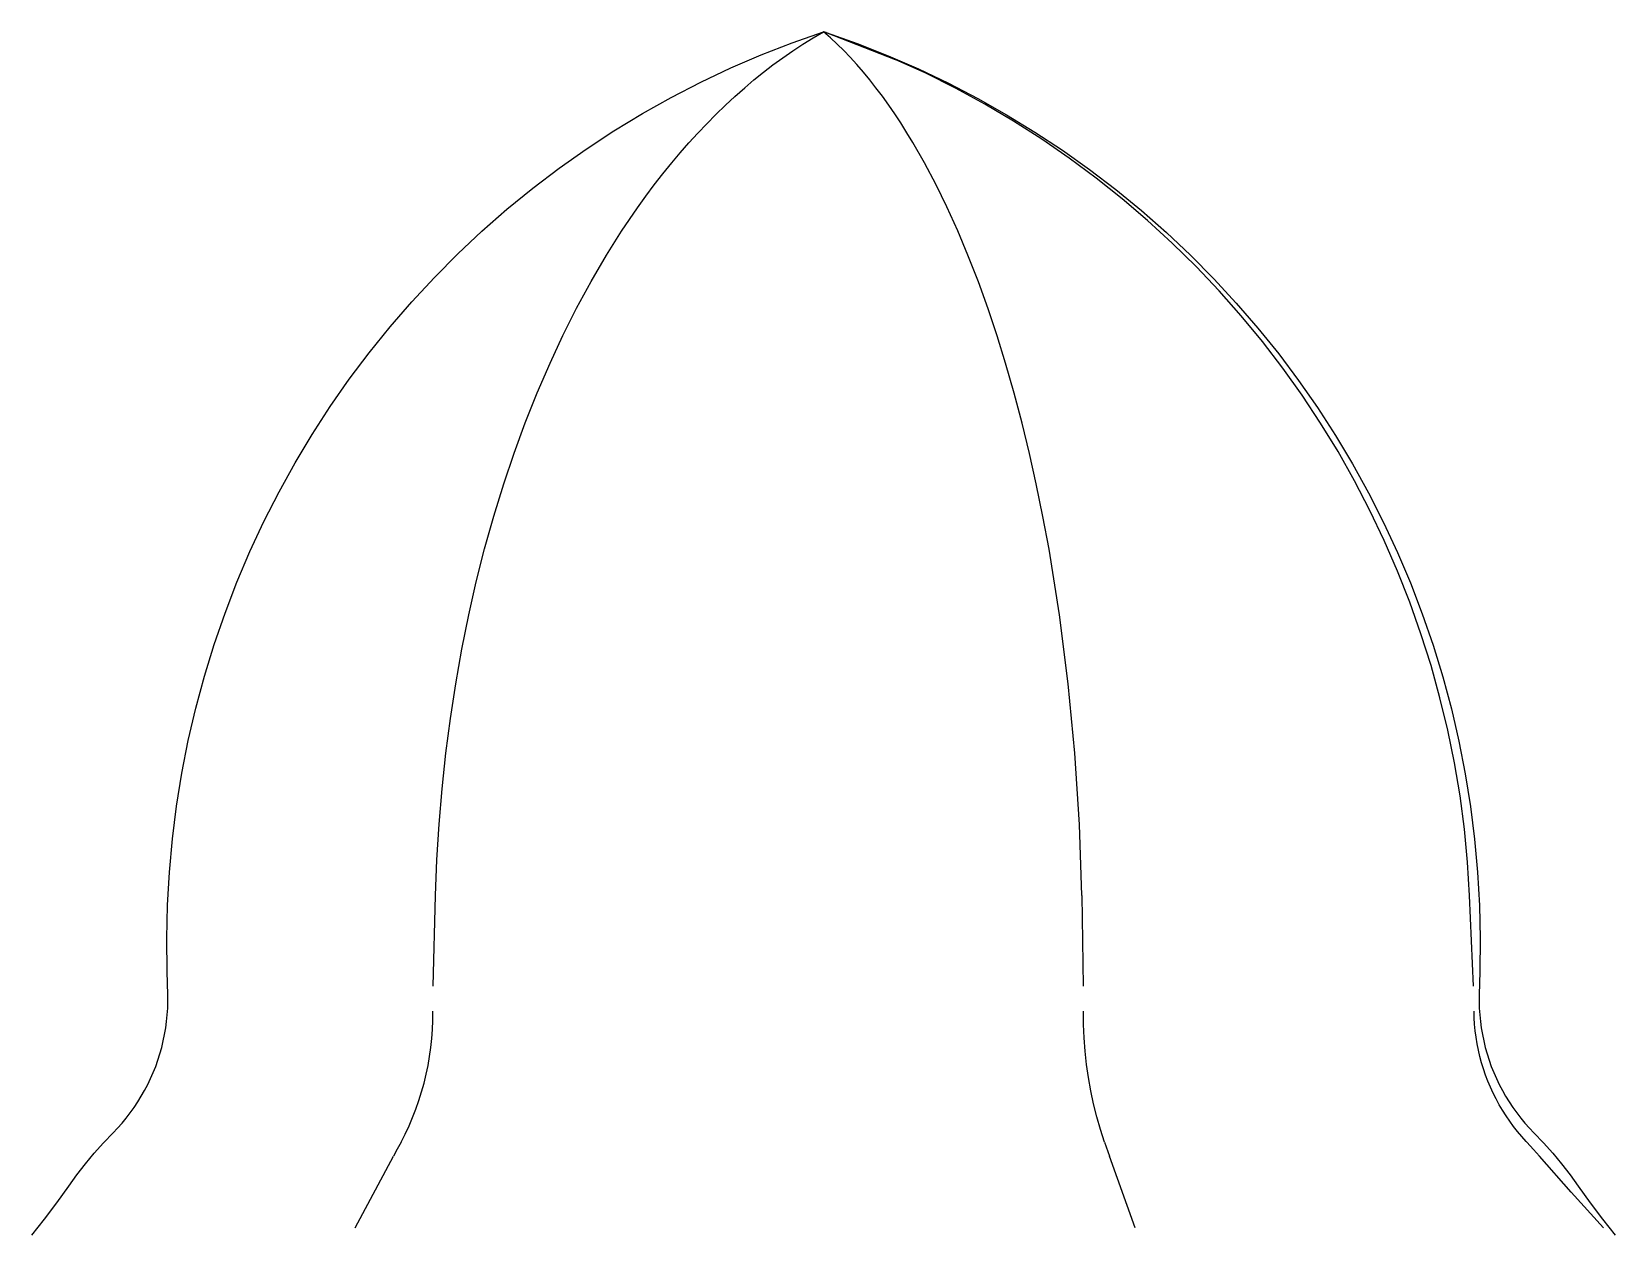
# Model space of a CAD drawing. Header units: millimetres. Extents: x -1519 to 3497, y -297 to 3208.
# Drawn here: x -418.8 to -336.3, y 2741.2 to 2803.9 of the extents above; entities that cross this region are included whole.
import ezdxf

# ---------------------------------------------------------------- set-up
doc = ezdxf.new("R2010")
doc.units = ezdxf.units.MM
doc.header["$MEASUREMENT"] = 0
doc.layers.add('Utwórz2D linie widoczne', color=7, linetype='Continuous', true_color=0x000000)

msp = doc.modelspace()

# ---------------------------------------------------------------- linework, layer by layer
at = {"layer": 'Utwórz2D linie widoczne'}
for p, q in [((-379.196, 2803.285), (-377.565, 2803.858)), ((-378.109, 2803.54), (-377.565, 2803.858)), ((-377.565, 2803.858), (-377.176, 2803.728)), ((-377.429, 2803.812), (-377.565, 2803.858)), ((-377.204, 2803.541), (-377.565, 2803.858)), ((-377.429, 2803.812), (-373.826, 2802.414)), ((-377.428, 2803.813), (-375.803, 2803.236)), ((-380.806, 2802.655), (-379.196, 2803.285)), ((-379.17, 2802.861), (-378.644, 2803.208)), ((-378.644, 2803.208), (-378.109, 2803.54)), ((-376.853, 2803.213), (-377.204, 2803.541)), ((-376.511, 2802.876), (-376.853, 2803.213)), ((-375.803, 2803.236), (-374.198, 2802.603)), ((-382.394, 2801.971), (-380.806, 2802.655)), ((-380.196, 2802.129), (-379.688, 2802.502)), ((-379.688, 2802.502), (-379.17, 2802.861)), ((-376.178, 2802.529), (-376.511, 2802.876)), ((-375.828, 2802.145), (-376.178, 2802.529)), ((-375.487, 2801.752), (-375.828, 2802.145)), ((-374.198, 2802.603), (-372.616, 2801.916)), ((-372.243, 2801.691), (-373.826, 2802.414)), ((-383.957, 2801.231), (-382.394, 2801.971)), ((-381.667, 2800.943), (-381.186, 2801.349)), ((-381.186, 2801.349), (-380.696, 2801.745)), ((-380.696, 2801.745), (-380.196, 2802.129)), ((-375.156, 2801.351), (-375.487, 2801.752)), ((-374.835, 2800.943), (-375.156, 2801.351)), ((-372.616, 2801.916), (-371.058, 2801.174)), ((-370.687, 2800.914), (-372.243, 2801.691)), ((-385.493, 2800.438), (-383.957, 2801.231)), ((-382.178, 2800.491), (-381.667, 2800.943)), ((-374.497, 2800.494), (-374.835, 2800.943)), ((-374.169, 2800.039), (-374.497, 2800.494)), ((-371.058, 2801.174), (-369.528, 2800.379)), ((-369.159, 2800.082), (-370.687, 2800.914)), ((-387.001, 2799.592), (-385.493, 2800.438)), ((-383.168, 2799.553), (-382.678, 2800.028)), ((-382.678, 2800.028), (-382.178, 2800.491)), ((-373.851, 2799.576), (-374.169, 2800.039)), ((-369.528, 2800.379), (-368.025, 2799.531)), ((-367.661, 2799.199), (-369.159, 2800.082)), ((-388.479, 2798.695), (-387.001, 2799.592)), ((-384.117, 2798.573), (-383.648, 2799.068)), ((-383.648, 2799.068), (-383.168, 2799.553)), ((-373.542, 2799.108), (-373.851, 2799.576)), ((-373.219, 2798.598), (-373.542, 2799.108)), ((-368.025, 2799.531), (-366.553, 2798.633)), ((-366.195, 2798.263), (-367.661, 2799.199)), ((-389.924, 2797.747), (-388.479, 2798.695)), ((-385.025, 2797.556), (-384.576, 2798.069)), ((-384.576, 2798.069), (-384.117, 2798.573)), ((-372.906, 2798.082), (-373.219, 2798.598)), ((-372.307, 2797.034), (-372.906, 2798.082)), ((-366.553, 2798.633), (-365.112, 2797.683)), ((-364.762, 2797.277), (-366.195, 2798.263)), ((-391.337, 2796.749), (-389.924, 2797.747)), ((-385.464, 2797.034), (-385.025, 2797.556)), ((-365.112, 2797.683), (-363.706, 2796.685)), ((-363.364, 2796.241), (-364.762, 2797.277)), ((-392.713, 2795.704), (-391.337, 2796.749)), ((-386.381, 2795.878), (-385.929, 2796.46)), ((-385.929, 2796.46), (-385.464, 2797.034)), ((-371.705, 2795.893), (-372.307, 2797.034)), ((-363.706, 2796.685), (-362.334, 2795.639)), ((-394.053, 2794.611), (-392.713, 2795.704)), ((-386.823, 2795.287), (-386.381, 2795.878)), ((-371.138, 2794.733), (-371.705, 2795.893)), ((-362.003, 2795.158), (-363.364, 2796.241)), ((-362.334, 2795.639), (-361, 2794.546)), ((-387.254, 2794.687), (-386.823, 2795.287)), ((-370.571, 2793.484), (-371.138, 2794.733)), ((-360.681, 2794.028), (-362.003, 2795.158)), ((-395.354, 2793.473), (-394.053, 2794.611)), ((-388.083, 2793.467), (-387.254, 2794.687)), ((-361, 2794.546), (-359.704, 2793.407)), ((-359.399, 2792.852), (-360.681, 2794.028)), ((-396.615, 2792.29), (-395.354, 2793.473)), ((-388.871, 2792.219), (-388.083, 2793.467)), ((-370.04, 2792.219), (-370.571, 2793.484)), ((-359.704, 2793.407), (-358.448, 2792.225)), ((-397.835, 2791.064), (-396.615, 2792.29)), ((-358.159, 2791.632), (-359.399, 2792.852)), ((-389.672, 2790.851), (-388.871, 2792.219)), ((-369.5, 2790.833), (-370.04, 2792.219)), ((-358.448, 2792.225), (-357.234, 2790.999)), ((-356.962, 2790.37), (-358.159, 2791.632)), ((-399.011, 2789.797), (-397.835, 2791.064)), ((-390.428, 2789.458), (-389.672, 2790.851)), ((-368.995, 2789.435), (-369.5, 2790.833)), ((-357.234, 2790.999), (-356.062, 2789.733)), ((-400.142, 2788.49), (-399.011, 2789.797)), ((-355.81, 2789.067), (-356.962, 2790.37)), ((-391.141, 2788.041), (-390.428, 2789.458)), ((-368.524, 2788.025), (-368.995, 2789.435)), ((-356.062, 2789.733), (-354.935, 2788.427)), ((-354.703, 2787.725), (-355.81, 2789.067)), ((-401.228, 2787.144), (-400.142, 2788.49)), ((-354.935, 2788.427), (-353.854, 2787.083)), ((-391.811, 2786.605), (-391.141, 2788.041)), ((-368.083, 2786.605), (-368.524, 2788.025)), ((-353.645, 2786.345), (-354.703, 2787.725)), ((-402.267, 2785.762), (-401.228, 2787.144)), ((-392.479, 2785.059), (-391.811, 2786.605)), ((-367.635, 2785.046), (-368.083, 2786.605)), ((-353.854, 2787.083), (-352.82, 2785.702)), ((-403.257, 2784.344), (-402.267, 2785.762)), ((-352.635, 2784.928), (-353.645, 2786.345)), ((-352.82, 2785.702), (-351.834, 2784.286)), ((-393.102, 2783.495), (-392.479, 2785.059)), ((-367.219, 2783.477), (-367.635, 2785.046)), ((-351.675, 2783.478), (-352.635, 2784.928)), ((-404.197, 2782.894), (-403.257, 2784.344)), ((-351.834, 2784.286), (-350.898, 2782.838)), ((-393.682, 2781.914), (-393.102, 2783.495)), ((-366.835, 2781.901), (-367.219, 2783.477)), ((-350.766, 2781.995), (-351.675, 2783.478)), ((-405.087, 2781.411), (-404.197, 2782.894)), ((-350.898, 2782.838), (-350.013, 2781.357)), ((-394.219, 2780.318), (-393.682, 2781.914)), ((-366.48, 2780.318), (-366.835, 2781.901)), ((-349.909, 2780.481), (-350.766, 2781.995)), ((-405.924, 2779.899), (-405.087, 2781.411)), ((-350.013, 2781.357), (-349.178, 2779.847)), ((-406.709, 2778.358), (-405.924, 2779.899)), ((-394.74, 2778.63), (-394.219, 2780.318)), ((-366.132, 2778.62), (-366.48, 2780.318)), ((-349.106, 2778.938), (-349.909, 2780.481)), ((-349.178, 2779.847), (-348.397, 2778.309)), ((-407.44, 2776.792), (-406.709, 2778.358)), ((-395.216, 2776.928), (-394.74, 2778.63)), ((-365.814, 2776.916), (-366.132, 2778.62)), ((-348.357, 2777.368), (-349.106, 2778.938)), ((-348.397, 2778.309), (-347.669, 2776.745)), ((-408.117, 2775.201), (-407.44, 2776.792)), ((-395.65, 2775.215), (-395.216, 2776.928)), ((-365.267, 2773.493), (-365.814, 2776.916)), ((-347.663, 2775.773), (-348.357, 2777.368)), ((-347.669, 2776.745), (-346.996, 2775.157)), ((-347.025, 2774.155), (-347.663, 2775.773)), ((-408.738, 2773.587), (-408.117, 2775.201)), ((-396.042, 2773.493), (-395.65, 2775.215)), ((-346.996, 2775.157), (-346.377, 2773.547)), ((-346.443, 2772.516), (-347.025, 2774.155)), ((-409.303, 2771.953), (-408.738, 2773.587)), ((-396.403, 2771.705), (-396.042, 2773.493)), ((-364.813, 2769.902), (-365.267, 2773.493)), ((-346.377, 2773.547), (-345.815, 2771.916)), ((-345.92, 2770.857), (-346.443, 2772.516)), ((-409.811, 2770.301), (-409.303, 2771.953)), ((-396.722, 2769.909), (-396.403, 2771.705)), ((-345.815, 2771.916), (-345.31, 2770.267)), ((-345.454, 2769.181), (-345.92, 2770.857)), ((-410.261, 2768.631), (-409.811, 2770.301)), ((-345.31, 2770.267), (-344.861, 2768.601)), ((-396.999, 2768.107), (-396.722, 2769.909)), ((-364.474, 2766.298), (-364.813, 2769.902)), ((-345.047, 2767.49), (-345.454, 2769.181)), ((-410.654, 2766.948), (-410.261, 2768.631)), ((-344.861, 2768.601), (-344.471, 2766.921)), ((-397.234, 2766.298), (-396.999, 2768.107)), ((-410.988, 2765.251), (-410.654, 2766.948)), ((-344.7, 2765.785), (-345.047, 2767.49)), ((-344.471, 2766.921), (-344.138, 2765.228)), ((-397.432, 2764.448), (-397.234, 2766.298)), ((-364.238, 2762.591), (-364.474, 2766.298)), ((-411.263, 2763.544), (-410.988, 2765.251)), ((-344.411, 2764.07), (-344.7, 2765.785)), ((-344.138, 2765.228), (-343.865, 2763.525)), ((-397.587, 2762.594), (-397.432, 2764.448)), ((-411.479, 2761.829), (-411.263, 2763.544)), ((-344.183, 2762.346), (-344.411, 2764.07)), ((-343.865, 2763.525), (-343.65, 2761.813)), ((-397.701, 2760.737), (-397.587, 2762.594)), ((-364.115, 2758.878), (-364.238, 2762.591)), ((-411.635, 2760.107), (-411.479, 2761.829)), ((-344.015, 2760.614), (-344.183, 2762.346)), ((-343.65, 2761.813), (-343.494, 2760.095)), ((-411.731, 2758.381), (-411.635, 2760.107)), ((-397.772, 2758.878), (-397.701, 2760.737)), ((-343.908, 2758.878), (-344.015, 2760.614)), ((-343.494, 2760.095), (-343.398, 2758.373)), ((-397.888, 2754.17), (-397.772, 2758.878)), ((-364.115, 2758.878), (-364.038, 2754.17)), ((-343.716, 2754.17), (-343.908, 2758.878)), ((-411.768, 2756.652), (-411.731, 2758.381)), ((-343.398, 2758.373), (-343.362, 2756.649)), ((-411.745, 2754.924), (-411.768, 2756.652)), ((-343.362, 2756.649), (-343.385, 2754.924)), ((-411.713, 2753.712), (-411.745, 2754.924)), ((-343.385, 2754.924), (-343.417, 2753.712)), ((-411.711, 2753.367), (-411.713, 2753.712)), ((-343.417, 2753.712), (-343.419, 2753.367)), ((-411.778, 2752.333), (-411.744, 2752.677)), ((-411.744, 2752.677), (-411.721, 2753.022)), ((-411.721, 2753.022), (-411.711, 2753.367)), ((-397.912, 2752.387), (-397.908, 2752.859)), ((-364.02, 2752.165), (-364.025, 2752.859)), ((-343.672, 2752.52), (-343.682, 2752.859)), ((-343.419, 2753.367), (-343.409, 2753.022)), ((-343.409, 2753.022), (-343.386, 2752.677)), ((-343.386, 2752.677), (-343.352, 2752.333)), ((-411.883, 2751.65), (-411.824, 2751.991)), ((-411.824, 2751.991), (-411.778, 2752.333)), ((-397.966, 2751.444), (-397.931, 2751.915)), ((-397.931, 2751.915), (-397.912, 2752.387)), ((-363.991, 2751.472), (-364.02, 2752.165)), ((-343.651, 2752.181), (-343.672, 2752.52)), ((-343.618, 2751.844), (-343.651, 2752.181)), ((-343.574, 2751.507), (-343.618, 2751.844)), ((-343.352, 2752.333), (-343.306, 2751.991)), ((-343.306, 2751.991), (-343.248, 2751.65)), ((-412.034, 2750.976), (-411.953, 2751.312)), ((-411.953, 2751.312), (-411.883, 2751.65)), ((-398.017, 2750.974), (-397.966, 2751.444)), ((-363.938, 2750.78), (-363.991, 2751.472)), ((-343.519, 2751.172), (-343.574, 2751.507)), ((-343.452, 2750.839), (-343.519, 2751.172)), ((-343.248, 2751.65), (-343.178, 2751.312)), ((-343.178, 2751.312), (-343.096, 2750.976)), ((-412.349, 2749.989), (-412.233, 2750.315)), ((-412.233, 2750.315), (-412.128, 2750.644)), ((-412.128, 2750.644), (-412.034, 2750.976)), ((-398.164, 2750.04), (-398.083, 2750.506)), ((-398.083, 2750.506), (-398.017, 2750.974)), ((-363.862, 2750.09), (-363.938, 2750.78)), ((-343.375, 2750.509), (-343.452, 2750.839)), ((-343.286, 2750.181), (-343.375, 2750.509)), ((-343.187, 2749.857), (-343.286, 2750.181)), ((-343.096, 2750.976), (-343.002, 2750.644)), ((-343.002, 2750.644), (-342.897, 2750.315)), ((-342.897, 2750.315), (-342.781, 2749.989)), ((-412.766, 2749.041), (-412.616, 2749.352)), ((-412.616, 2749.352), (-412.477, 2749.669)), ((-412.477, 2749.669), (-412.349, 2749.989)), ((-398.372, 2749.119), (-398.26, 2749.578)), ((-398.26, 2749.578), (-398.164, 2750.04)), ((-363.763, 2749.403), (-363.862, 2750.09)), ((-363.641, 2748.72), (-363.763, 2749.403)), ((-343.076, 2749.536), (-343.187, 2749.857)), ((-342.955, 2749.219), (-343.076, 2749.536)), ((-342.781, 2749.989), (-342.653, 2749.669)), ((-342.653, 2749.669), (-342.514, 2749.352)), ((-342.514, 2749.352), (-342.364, 2749.041)), ((-413.098, 2748.435), (-412.926, 2748.735)), ((-412.926, 2748.735), (-412.766, 2749.041)), ((-398.64, 2748.212), (-398.498, 2748.663)), ((-398.498, 2748.663), (-398.372, 2749.119)), ((-363.495, 2748.042), (-363.641, 2748.72)), ((-342.824, 2748.906), (-342.955, 2749.219)), ((-342.682, 2748.597), (-342.824, 2748.906)), ((-342.529, 2748.294), (-342.682, 2748.597)), ((-342.364, 2749.041), (-342.204, 2748.735)), ((-342.204, 2748.735), (-342.033, 2748.435)), ((-413.672, 2747.573), (-413.471, 2747.854)), ((-413.471, 2747.854), (-413.279, 2748.141)), ((-413.279, 2748.141), (-413.098, 2748.435)), ((-398.966, 2747.326), (-398.796, 2747.766)), ((-398.796, 2747.766), (-398.64, 2748.212)), ((-363.327, 2747.368), (-363.495, 2748.042)), ((-342.367, 2747.996), (-342.529, 2748.294)), ((-342.195, 2747.704), (-342.367, 2747.996)), ((-342.013, 2747.417), (-342.195, 2747.704)), ((-342.033, 2748.435), (-341.851, 2748.141)), ((-341.851, 2748.141), (-341.659, 2747.854)), ((-341.659, 2747.854), (-341.458, 2747.573)), ((-414.334, 2746.776), (-414.104, 2747.034)), ((-414.104, 2747.034), (-413.884, 2747.3)), ((-413.884, 2747.3), (-413.672, 2747.573)), ((-399.351, 2746.463), (-399.151, 2746.891)), ((-399.151, 2746.891), (-398.966, 2747.326)), ((-363.136, 2746.701), (-363.327, 2747.368)), ((-341.821, 2747.137), (-342.013, 2747.417)), ((-341.621, 2746.863), (-341.821, 2747.137)), ((-341.458, 2747.573), (-341.247, 2747.3)), ((-341.247, 2747.3), (-341.026, 2747.034)), ((-341.026, 2747.034), (-340.796, 2746.776)), ((-415.071, 2746.004), (-414.573, 2746.526)), ((-414.573, 2746.526), (-414.334, 2746.776)), ((-399.564, 2746.041), (-399.351, 2746.463)), ((-362.923, 2746.041), (-363.136, 2746.701)), ((-341.411, 2746.596), (-341.621, 2746.863)), ((-341.192, 2746.337), (-341.411, 2746.596)), ((-340.965, 2746.084), (-341.192, 2746.337)), ((-340.965, 2746.084), (-340.931, 2746.048)), ((-340.796, 2746.776), (-340.558, 2746.526)), ((-340.558, 2746.526), (-340.059, 2746.004)), ((-416.014, 2744.912), (-415.552, 2745.466)), ((-415.552, 2745.466), (-415.071, 2746.004)), ((-401.954, 2741.593), (-399.956, 2745.316)), ((-399.764, 2745.681), (-399.956, 2745.316)), ((-399.564, 2746.041), (-399.764, 2745.681)), ((-362.923, 2746.041), (-362.662, 2745.316)), ((-361.332, 2741.593), (-362.662, 2745.316)), ((-340.931, 2746.048), (-340.575, 2745.663)), ((-340.575, 2745.663), (-340.27, 2745.316)), ((-338.625, 2743.439), (-340.27, 2745.316)), ((-340.059, 2746.004), (-339.578, 2745.466)), ((-339.578, 2745.466), (-339.116, 2744.912)), ((-416.457, 2744.341), (-416.014, 2744.912)), ((-339.116, 2744.912), (-338.673, 2744.341)), ((-417.502, 2742.887), (-416.88, 2743.757)), ((-416.88, 2743.757), (-416.457, 2744.341)), ((-338.673, 2744.341), (-338.251, 2743.757)), ((-338.251, 2743.757), (-337.628, 2742.887)), ((-418.145, 2742.033), (-417.502, 2742.887)), ((-336.942, 2741.593), (-338.625, 2743.439)), ((-337.628, 2742.887), (-336.985, 2742.033)), ((-418.809, 2741.195), (-418.145, 2742.033)), ((-336.985, 2742.033), (-336.321, 2741.195))]:
    msp.add_line(p, q, dxfattribs=at)

doc.saveas('drawing.dxf')
